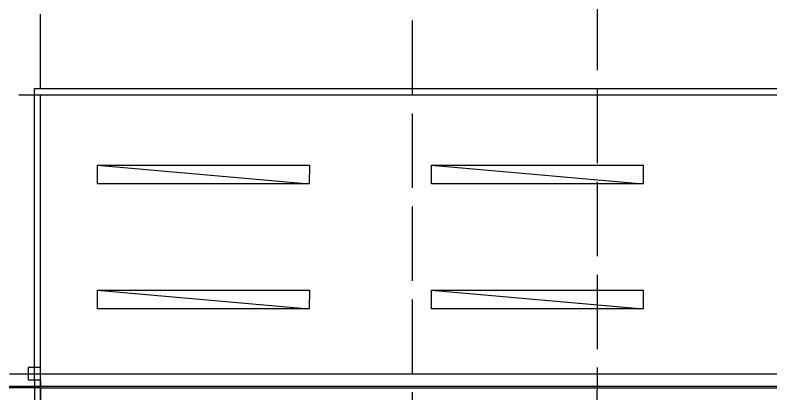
# Model space of a CAD drawing. Header units: millimetres. Extents: x -1544140 to 7445918, y -1294905 to 2019878.
# Drawn here: x 122577 to 146971, y 207857 to 220079 of the extents above; entities that cross this region are included whole.
import ezdxf

# ---------------------------------------------------------------- set-up
doc = ezdxf.new("R2010")
doc.units = ezdxf.units.MM
doc.header["$MEASUREMENT"] = 0
doc.linetypes.add('ACAD_ISO02W100', pattern=[15, 12, -3])

msp = doc.modelspace()

# ---------------------------------------------------------------- linework, layer by layer
at = {"color": 9, "linetype": 'ACAD_ISO02W100', "ltscale": 200, "true_color": 0xc4c4c5}
for p, q in [((123397.7, 217707.1), (123397.7, 265707.1)), ((135397.9, 184507.1), (135397.7, 265707.1)), ((141338.4, 146303.5), (141397.7, 265507.1)), ((74697.7, 217507.1), (149165.7, 217507.1)), ((123397.7, 190707.1), (123397.7, 217507.1)), ((74397.7, 208507.1), (183397.7, 208507.1))]:
    msp.add_line(p, q, dxfattribs=at)
for p, q in [((123197.7, 217707.1), (149165.7, 217707.1)), ((123197.7, 208307.1), (123197.7, 217707.1)), ((123397.7, 208107.1), (123397.7, 217507.1)), ((123397.7, 217507.1), (149165.7, 217507.1)), ((125238.9, 214632.4), (125238.9, 215232.4)), ((125238.9, 215232.4), (132075.3, 215232.4)), ((125238.9, 215232.4), (132068.9, 214632.4)), ((132075.3, 215232.4), (132068.9, 214632.4)), ((136016.8, 214632.4), (136016.8, 215232.4)), ((136016.8, 215232.4), (142853.2, 215232.4)), ((136016.8, 215232.4), (142846.8, 214632.4)), ((142853.2, 215232.4), (142846.8, 214632.4)), ((132068.9, 214632.4), (125238.9, 214632.4)), ((142846.8, 214632.4), (136016.8, 214632.4)), ((125238.9, 210600), (125238.9, 211200)), ((125238.9, 211200), (132075.3, 211200)), ((125238.9, 211200), (132068.9, 210600)), ((132075.3, 211200), (132068.9, 210600)), ((136016.8, 210600), (136016.8, 211200)), ((136016.8, 211200), (142853.2, 211200)), ((136016.8, 211200), (142846.8, 210600)), ((142853.2, 211200), (142846.8, 210600)), ((132068.9, 210600), (125238.9, 210600)), ((142846.8, 210600), (136016.8, 210600)), ((123397.7, 208507.1), (159197.7, 208507.1)), ((113797.7, 208107.1), (123397.7, 208107.1)), ((123197.7, 208307.1), (123197.7, 196707.1)), ((123397.7, 208307.1), (123397.7, 196707.1)), ((123397.7, 208057.1), (113797.7, 208057.1))]:
    msp.add_line(p, q)
at = {"color": 1}
for p, q in [((123397.7, 208107.1), (159597.7, 208107.1)), ((123397.7, 208057.1), (159597.7, 208057.1))]:
    msp.add_line(p, q, dxfattribs=at)
msp.add_lwpolyline([(122997.7, 208307.1), (123397.7, 208307.1), (123397.7, 208707.1), (122997.7, 208707.1)], close=True)

doc.saveas('drawing.dxf')
